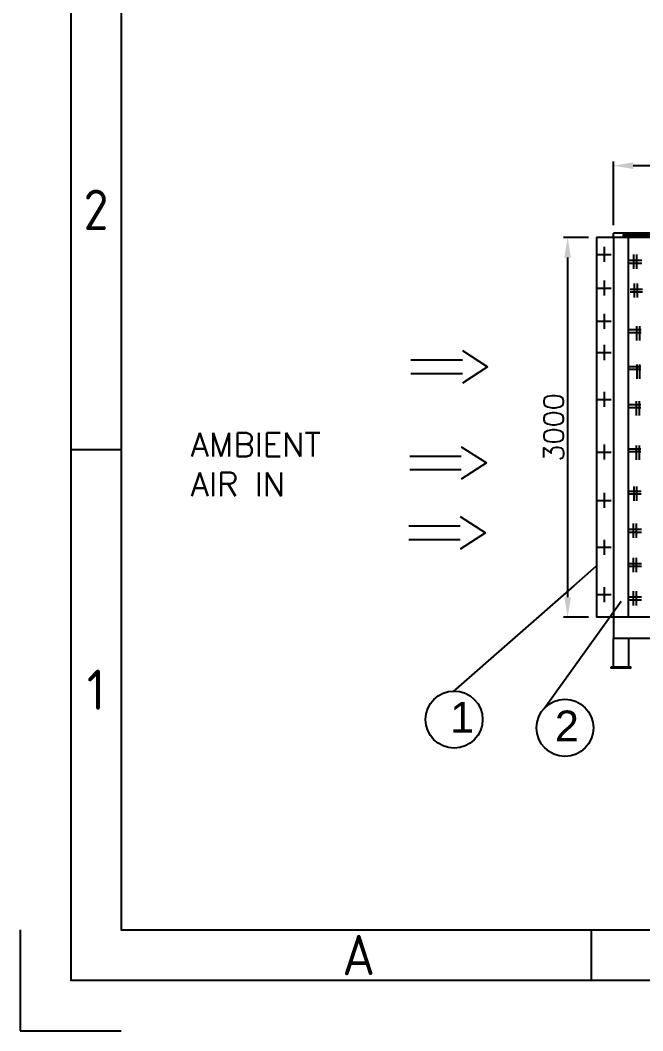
# Model space of a CAD drawing. Extents: x -10400 to 58680, y -1383 to 18331.
# Drawn here: x 12504 to 17178, y -1383 to 6204 of the extents above; entities that cross this region are included whole.
import ezdxf
from ezdxf.enums import TextEntityAlignment as Align

# ---------------------------------------------------------------- set-up
doc = ezdxf.new("R2010")
doc.units = 0
doc.header["$LTSCALE"] = 5
doc.header["$PDMODE"] = 3
doc.layers.get('0').update_dxf_attribs({"linetype": 'CONTINUOUS'})
doc.layers.get('DEFPOINTS').update_dxf_attribs({"linetype": 'CONTINUOUS'})
doc.styles.add('ISOCP', font='isocp.shx')
doc.styles.get("Standard").update_dxf_attribs({"font": 'romans.shx', "height": 150})
doc.dimstyles.get("Standard").update_dxf_attribs({"dimscale": 30, "dimtxt": 2, "dimasz": 1, "dimexe": 0.5, "dimexo": 0.5, "dimgap": 0.2, "dimtad": 1, "dimdec": 0, "dimdsep": 46, "dimtxsty": 'Standard', "dimcen": 2.5, "dimadec": 0, "dimazin": 0, "dimtfac": 1, "dimtdec": 0, "dimtmove": 2, "dimatfit": 3, "dimfxl": 1, "dimtolj": 1, "dimtzin": 0, "dimarcsym": 0})

# ---------------------------------------------------------------- blocks, each defined once
blk = doc.blocks.new('*D37')
at = {"color": 0, "lineweight": -2, "transparency": 16777216}
for p, q in [((16770.9, 4571.8), (16584.1, 4571.8)), ((16614.1, 4421.8), (16614.1, 1872.1)), ((16770.9, 1722.1), (16584.1, 1722.1))]:
    blk.add_line(p, q, dxfattribs=at)
at = {"color": 0, "transparency": 16777216}
for points in [[(16589.1, 4421.8), (16639.1, 4421.8), (16614.1, 4571.8)], [(16589.1, 1872.1), (16639.1, 1872.1), (16614.1, 1722.1)]]:
    blk.add_solid(points, dxfattribs=at)
at = {"layer": 'DEFPOINTS', "color": 0, "transparency": 16777216}
for p in [(16830.9, 4571.8), (16614.1, 1722.1), (16830.9, 1722.1)]:
    blk.add_point(p, dxfattribs=at)
at = {"color": 0, "transparency": 16777216, "insert": (16509.1, 3146.9), "char_height": 150, "attachment_point": 5, "rotation": 90}
blk.add_mtext('\\A1;3000', dxfattribs=at)
blk = doc.blocks.new('*D38')
at = {"color": 0, "lineweight": -2, "transparency": 16777216}
for p, q in [((16957.1, 4665), (16957.1, 5141.7)), ((17107.1, 5111.7), (23137.3, 5111.7)), ((23287.3, 4665), (23287.3, 5141.7))]:
    blk.add_line(p, q, dxfattribs=at)
at = {"color": 0, "transparency": 16777216}
for points in [[(17107.1, 5136.7), (17107.1, 5086.7), (16957.1, 5111.7)], [(23137.3, 5136.7), (23137.3, 5086.7), (23287.3, 5111.7)]]:
    blk.add_solid(points, dxfattribs=at)
at = {"layer": 'DEFPOINTS', "color": 0, "transparency": 16777216}
for p in [(23287.3, 5111.7), (16957.1, 4605), (23287.3, 4605)]:
    blk.add_point(p, dxfattribs=at)
at = {"color": 0, "transparency": 16777216, "insert": (20122.2, 5216.7), "char_height": 150, "width": 4757.143, "attachment_point": 5}
blk.add_mtext('\\A1;4900', dxfattribs=at)

msp = doc.modelspace()

# ---------------------------------------------------------------- hatches: boundary and pattern name
h = msp.add_hatch()
h.set_pattern_fill('DOTS', color=0, scale=6.624865, style=0)
h.set_pattern_definition([(0, (-51151.95, 1708.068), (5.2584866, 10.5169732), [0, -10.5169732])])
edge = h.paths.add_edge_path()
edge.add_line((17241.3, 4602.9), (17026.4, 4602.9))
edge.add_line((17026.4, 4602.9), (17026.4, 4569.8))
edge.add_line((17071.9, 4569.8), (17026.4, 4569.8))
edge.add_line((17071.9, 4569.8), (17243.1, 4569.8))
edge.add_line((17241.3, 4569.8), (17241.3, 4602.9))

# ---------------------------------------------------------------- linework, layer by layer
at = {"color": 0}
for p, q in [((17641.7, 4571.8), (16830.9, 4571.8)), ((16830.9, 4571.8), (16830.9, 1722.1)), ((16957.1, 4571.8), (16830.9, 4571.8)), ((16830.9, 4571.8), (16830.9, 1722.1)), ((17425, 4605), (16957.1, 4605)), ((16957.1, 4571.8), (16957.1, 4605)), ((16957.1, 4571.8), (16957.1, 1723.1)), ((17002.6, 4571.8), (16957.1, 4571.8)), ((16994.5, 4571.8), (16994.5, 4571.1)), ((17067.8, 4568.3), (17067.8, 1718.5)), ((16889.1, 4501.7), (16889.1, 4388.6)), ((16838.5, 4445.2), (16940, 4445.2)), ((17079.1, 4401.1), (17170, 4401.1)), ((17109.3, 4444.2), (17109.3, 4337)), ((17130.5, 4444.2), (17130.5, 4337)), ((17079.1, 4379.9), (17170.2, 4379.9)), ((16889.1, 4249), (16889.1, 4135.9)), ((16838.5, 4192.4), (16940, 4192.4)), ((17084, 4185), (17174.9, 4185)), ((17114.3, 4228.1), (17114.3, 4120.9)), ((17135.5, 4228.1), (17135.5, 4120.9)), ((17084, 4163.8), (17175.2, 4163.8)), ((16889.1, 4000), (16889.1, 3886.9)), ((16838.5, 3943.4), (16940, 3943.4)), ((17075.4, 3881.4), (17166.3, 3881.4)), ((17131.3, 3906.4), (17131.3, 3799.2)), ((17152.5, 3906.4), (17152.5, 3799.2)), ((17075.4, 3860.2), (17166.5, 3860.2)), ((15823.6, 3723.2), (16012.2, 3602)), ((16889.1, 3765.9), (16889.1, 3652.7)), ((15437.5, 3653.6), (15823.6, 3653.6)), ((16838.5, 3709.3), (16940, 3709.3)), ((16012.2, 3602), (15823.6, 3479.4)), ((17072.5, 3604), (17163.4, 3604)), ((17072.5, 3582.8), (17163.7, 3582.8)), ((17132.5, 3619), (17132.5, 3511.8)), ((17153.7, 3619), (17153.7, 3511.8)), ((15823.6, 3549.1), (15437.5, 3549.1)), ((16838.5, 3357.4), (16940, 3357.4)), ((16889.1, 3414), (16889.1, 3300.8)), ((17128.9, 3342.8), (17128.9, 3235.6)), ((17150.1, 3342.8), (17150.1, 3235.6)), ((17072.9, 3317.7), (17163.8, 3317.7)), ((17072.9, 3296.5), (17164.1, 3296.5)), ((13262.8, 2979), (12883.5, 2979)), ((15815.8, 3001.6), (16004.4, 2880.4)), ((16838.5, 2961.6), (16940, 2961.6)), ((16889.1, 3018.2), (16889.1, 2905)), ((17072.9, 2986.4), (17163.8, 2986.4)), ((17072.9, 2965.2), (17164, 2965.2)), ((17128.8, 3011.4), (17128.8, 2904.2)), ((17150, 3011.4), (17150, 2904.2)), ((15429.8, 2932), (15815.8, 2932)), ((15815.8, 2827.5), (15429.8, 2827.5)), ((16004.4, 2880.4), (15815.8, 2757.8)), ((17076.1, 2668.7), (17167, 2668.7)), ((17110.4, 2701.8), (17110.4, 2594.6)), ((17131.6, 2701.8), (17131.6, 2594.6)), ((16838.5, 2598.3), (16940, 2598.3)), ((16889.1, 2654.9), (16889.1, 2541.7)), ((17076.1, 2647.5), (17167.3, 2647.5)), ((15807.6, 2476.8), (15996.2, 2355.5)), ((15421.6, 2407.2), (15807.6, 2407.2)), ((15996.2, 2355.5), (15807.6, 2233)), ((17076.6, 2382.4), (17167.5, 2382.4)), ((17076.6, 2361.2), (17167.7, 2361.2)), ((17106.8, 2425.6), (17106.8, 2318.4)), ((17128, 2425.6), (17128, 2318.4)), ((15807.6, 2302.7), (15421.6, 2302.7)), ((16889.1, 2303.7), (16889.1, 2190.5)), ((16838.5, 2247.1), (16940, 2247.1)), ((17076.6, 2125.1), (17167.5, 2125.1)), ((17106.8, 2168.3), (17106.8, 2061.1)), ((17128, 2168.3), (17128, 2061.1)), ((16661.1, 1957.6), (16830.9, 2107.6)), ((17076.6, 2103.9), (17167.7, 2103.9)), ((16661.1, 1957.6), (15755.7, 1164.2)), ((16889.1, 1948.1), (16889.1, 1834.9)), ((17106.8, 1917), (17106.8, 1809.8)), ((17128, 1917), (17128, 1809.8)), ((16437.8, 1037.6), (17016.9, 1842.8)), ((16838.5, 1891.5), (16940, 1891.5)), ((17076.6, 1873.8), (17167.5, 1873.8)), ((17076.6, 1852.6), (17167.7, 1852.6)), ((16876, 1722.1), (16830.9, 1722.1)), ((18082.2, 1722.1), (16830.9, 1722.1)), ((17637.2, 1722.1), (16854, 1722.1)), ((16957.1, 1723.1), (16957.1, 1561.3)), ((17425.4, 1561.3), (16956.8, 1561.3)), ((12504.1, -624.5), (12504.1, -1383.1)), ((16790.4, -624.5), (16790.4, -1003.8)), ((12504.1, -1383.1), (13262.8, -1383.1))]:
    msp.add_line(p, q, dxfattribs=at)
for points in [[(34656, -1003.8), (34656, 14168.7), (12883.5, 14168.7), (12883.5, -1003.8)], [(34276.7, -624.5), (34276.7, 13789.4), (13262.8, 13789.4), (13262.8, -624.5)], [(16940.2, 1348.6), (17086.6, 1348.6), (17086.6, 1339.1), (16940.2, 1339.1)]]:
    msp.add_lwpolyline(points, close=True, dxfattribs=at)
msp.add_lwpolyline([(16956.8, 1561.3), (16956.8, 1348.8), (17072.8, 1348.8), (17072.8, 1561.3)], dxfattribs=at)
for centre in [(15761.7, 953.4), (16593.9, 891.3)]:
    msp.add_circle(centre, 214, dxfattribs=at)

# ---------------------------------------------------------------- texts
at = {"color": 0, "style": 'ISOCP'}
for s, p in [('2', (13073.1, 4780.7)), ('1', (13073.1, 1177.2)), ('A', (15045.5, -814.2))]:
    msp.add_text(s, height=303.5, dxfattribs=at).set_placement(p, align=Align.MIDDLE)
at = {"color": 0, "attachment_point": 1}
for s, insert, char_height, width in [('AMBIENT AIR IN', (13784, 3105.6), 178.166, 1320.047), ('{\\fArial|b0|i0|c0|p34;1}', (15731, 1086), 231.87, 105.07), ('{\\fArial|b0|i0|c0|p34;2}', (16518.2, 1020.9), 231.87, 105.07)]:
    msp.add_mtext(s, dxfattribs=dict(at, insert=insert, char_height=char_height, width=width))

# ---------------------------------------------------------------- dimensions: what is measured, and where the dimension line sits
at = {"color": 0}
dim = msp.add_linear_dim(base=(23287.3, 5111.7), p1=(16957.1, 4605), p2=(23287.3, 4605), text='4900', dimstyle='Standard', override={"dimtxt": 150, "dimasz": 5, "dimexe": 1, "dimexo": 2, "dimgap": 1, "dimcen": 5}, dxfattribs=at)
dim.commit()
dim.dimension.update_dxf_attribs({"geometry": '*D38', "text_midpoint": (20122.2, 5216.7)})
dim = msp.add_linear_dim(base=(16614.1, 1722.1), p1=(16830.9, 4571.8), p2=(16830.9, 1722.1), angle=90, text='3000', dimstyle='Standard', override={"dimtxt": 150, "dimasz": 5, "dimexe": 1, "dimexo": 2, "dimgap": 1, "dimcen": 5}, dxfattribs=at)
dim.commit()
dim.dimension.update_dxf_attribs({"geometry": '*D37', "text_midpoint": (16509.1, 3146.9)})

doc.saveas('drawing.dxf')
